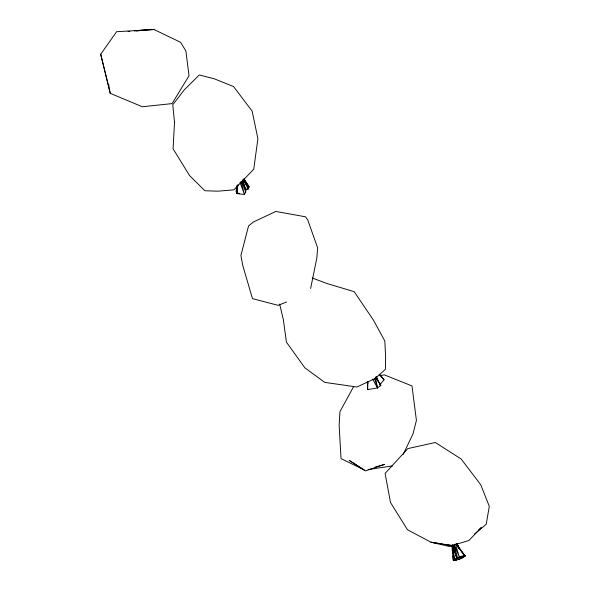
<?xml version="1.0" encoding="UTF-8"?>
<svg xmlns="http://www.w3.org/2000/svg" width="590" height="590" viewBox="0 0 590 590"><rect width="100%" height="100%" fill="white"/><g stroke="black" fill="none" stroke-linecap="round" stroke-linejoin="round"><path stroke-width="0.89" d="M375.978 377.025L380.838 385.491L377.512 387.925L367.651 389.621L367.917 381.715M242.519 180.348L245.787 189.84L245.698 191.898L244.459 194.464L237.106 193.631L237.446 186.492M237.881 184.552L237.106 193.631L236.221 191.492L236.502 186.189M236.221 191.492L237.121 186.374M310.613 288.517L316.808 258.147L317.641 247.866L307.788 220.077L305.591 216.818L275.869 211.456L253.501 221.943L248.567 225.904L240.919 255.418L242.748 265.434L252.476 298.614L278.089 305.318L286.629 301.984M456.38 558.553L455.959 560.198L456.343 558.302M243.958 178.836L249.15 186.853L248.479 188.903L245.787 189.84L242.542 180.599M403.184 454.411L412.993 433.93L416.422 420.412L411.982 385.934L384.245 374.82L380.661 375.587M353.705 386.472L339.921 411.717L339.147 425.545L341.027 458.577L364.45 470.105L349.206 460.384L365.461 470.923L384.569 464.404L374.945 467.132M100.698 54.236L116.621 31.705L153.968 29.5L180.606 42.303L185.902 51.028L189.021 75.756L172.081 103.604L142.382 106.76L110.286 93.375L100.698 54.236L110.286 93.375M379.584 385.1L384.06 379.798L379.569 374.215M478.52 530.086L481.197 527.659L468.88 540.514L452.124 545.558L430.966 542.217L407.491 529.776L390.492 502.481L385.1 473.409L407.838 448.606L435.287 442.5L461.137 458.983L480.71 484.692L489.302 506.294L486.226 524.289L474.596 533.95M453.009 555.817L453.29 560.316L454.448 559.556L451.8 545.072L453.29 560.316L455.318 560.094L455.384 560.5L461.432 558.295L464.441 555.994L459.507 557.122L453.983 560.072L455.908 559.858M452.449 545.492L449.993 546.598L430.966 542.217L438.901 543.471M245.823 189.331L247.918 188.601M458.349 559.46L461.859 558.243L465.097 556.193L456.173 543.567L457.346 545.809M455.827 544.216L465.023 555.736L459.352 557.034L454.448 559.556L452.582 544.6L456.896 558.708L452.796 545.153L457.582 558.074L454.027 544.88M368.086 469.559L392.63 465.879M128.067 31.609L129.852 31.418M134.291 30.946L147.633 29.53L153.968 29.5L143.879 30.378M136.548 31.012L139.299 30.776M237.667 193.188L239.488 193.395M440.664 543.751L442.426 544.032M444.189 544.312L452.124 545.558M312.169 277.979L327.074 283.547L354.17 291.659L373.382 320.038L384.805 340.976L385.639 357.09L385.381 369.333L375.247 378.463L356.891 387.011L324.743 382.379L304.838 367.806L286.408 342.112L283.348 319.662L279.653 304.079M461.918 555.935L463.342 556.702M462.059 552.712L465.023 555.736M379.171 374.539L384.06 379.798M463.298 554.231L465.097 556.193L458.541 547.203L457.117 544.29M460.008 556.54L461.432 558.295M243.906 179.272L249.15 186.853M372.673 379.149L377.512 387.925L375.461 377.231L380.838 385.491M242.918 179.53L248.479 188.903L243.618 179.227M456.756 543.567L459.647 548.951M375.461 377.231L376.7 379.591M456.726 543.375L458.541 547.203M457.125 544.408L458.954 548.611M454.138 544.821L459.352 557.034L455.51 544.341M241.701 181.838L245.698 191.898L242.394 180.415M240.012 182.48L244.459 194.464L240.963 181.182M376.472 376.427L378.655 382.497M457.058 544.43L457.958 547.019M374.495 378.264L377.512 387.925M367.489 381.649L367.931 383.412M458.157 557.933L458.327 559.372M452.552 548.626L452.84 553.125M108.634 84.577L108.789 87.187L108.671 84.473M367.319 381.531L367.651 389.621M236.944 185.666L237.106 193.631M174.515 122.233L173.077 148.791L189.538 175.54L204.878 190.74L217.725 191.182L233.802 189.862L253.752 169.234L257.896 138.702L252.159 111.149L233.581 86.59L214.207 78.772L199.287 74.974L184.235 89.909L172.759 104.814L174.515 122.233"/></g></svg>
